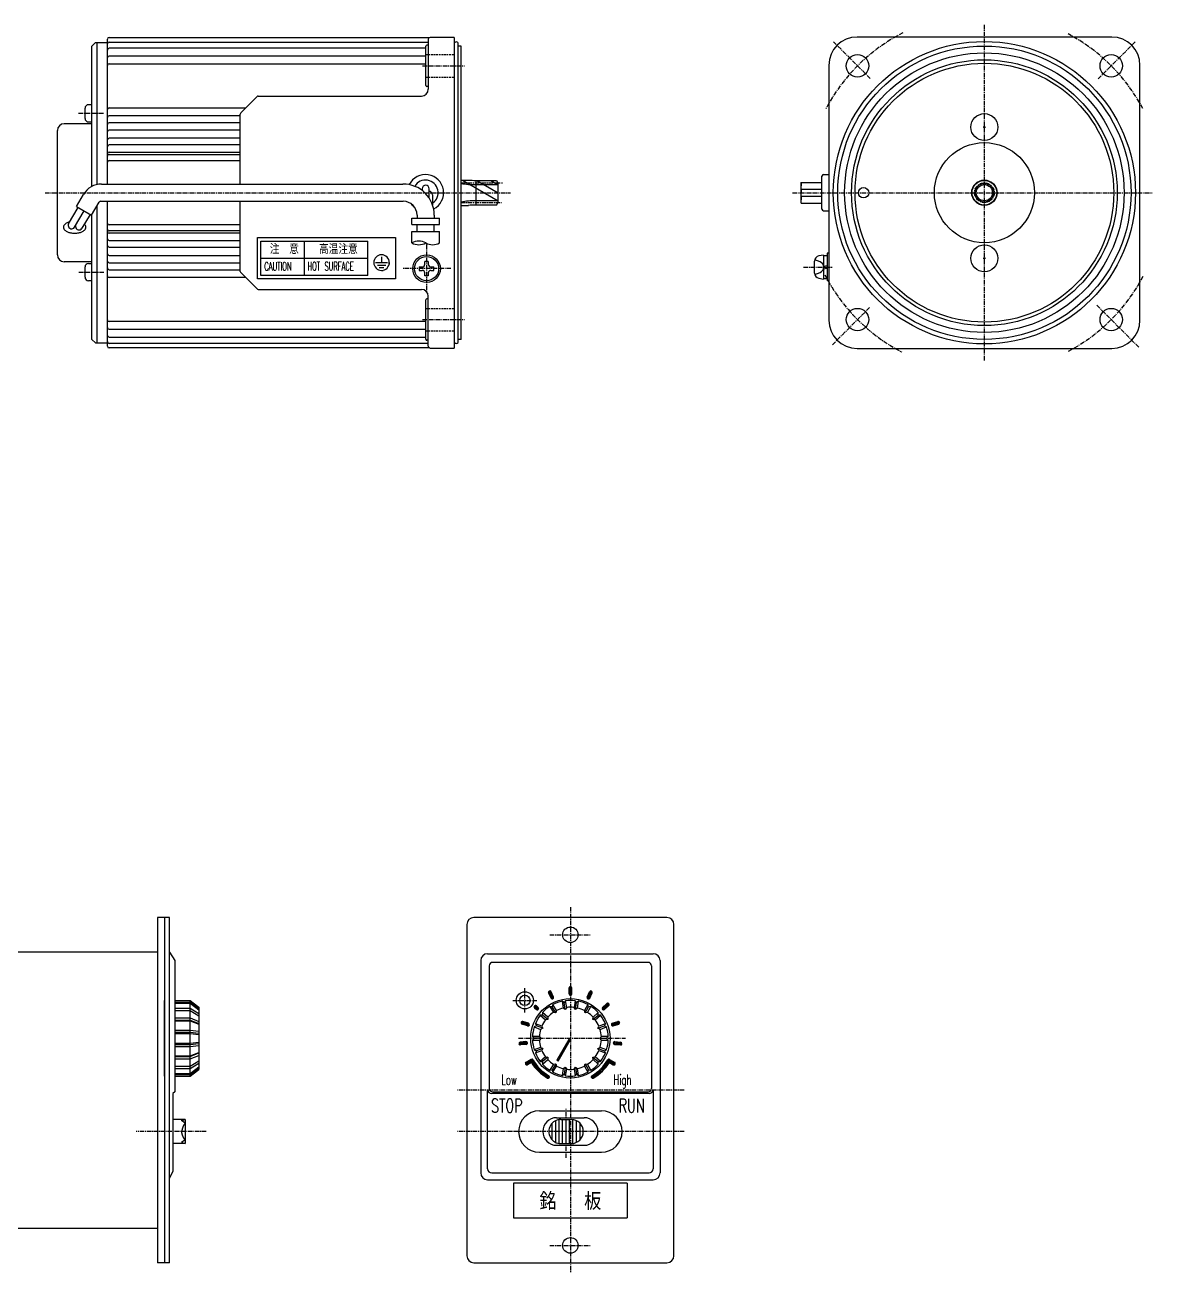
# Model space of a CAD drawing. Extents: x 10 to 602, y 10 to 502.
# Drawn here: x 274.9 to 601.6, y 140.2 to 501.8 of the extents above; entities that cross this region are included whole.
import ezdxf
from ezdxf.enums import TextEntityAlignment as Align

# ---------------------------------------------------------------- set-up
doc = ezdxf.new("R2010")
doc.units = 0
doc.linetypes.add('CENTER', pattern=[2, 1.25, -0.25, 0.25, -0.25])
doc.linetypes.add('DASHED', pattern=[0.75, 0.5, -0.25])
doc.layers.get('0').update_dxf_attribs({"linetype": 'CONTINUOUS'})
doc.layers.add('CENTER', color=1, linetype='CENTER')
doc.styles.get("Standard").update_dxf_attribs({"font": 'txt.shx', "bigfont": 'bigfont.shx'})

msp = doc.modelspace()

# ---------------------------------------------------------------- linework, layer by layer
at = {"color": 7, "linetype": 'CONTINUOUS'}
for p, q in [((295.31, 496.74), (294.31, 495.74)), ((294.31, 455.06), (294.31, 495.74)), ((295.31, 496.74), (298.81, 496.74)), ((295.81, 455.6), (295.81, 496.74)), ((298.81, 455.74), (298.81, 497.72)), ((299.31, 498.22), (392.17, 498.22)), ((299.31, 496.88), (391.81, 496.88)), ((391.11, 484.31), (391.11, 495.71)), ((391.81, 496.01), (391.41, 496.01)), ((391.81, 497.74), (391.81, 483.24)), ((399.31, 498.24), (392.31, 498.24)), ((399.31, 498.24), (399.31, 408.24)), ((400.51, 410.14), (400.51, 496.34)), ((401.31, 495.74), (400.51, 495.74)), ((401.31, 410.74), (401.31, 495.74)), ((589.9, 498.34), (516.1, 498.34)), ((391.11, 495.07), (299.31, 495.07)), ((391.11, 492.82), (299.31, 492.82)), ((299.31, 490.6), (391.11, 490.6)), ((507.9, 490.14), (507.9, 416.34)), ((598.1, 416.34), (598.1, 490.14)), ((342.17, 481.09), (337.46, 476.38)), ((342.52, 481.24), (389.81, 481.24)), ((391.81, 484.01), (391.41, 484.01)), ((292.31, 474.74), (292.31, 477.74)), ((294.31, 478.74), (293.31, 478.74)), ((299.31, 477.82), (338.9, 477.82)), ((293.31, 473.74), (294.31, 473.74)), ((337.31, 475.55), (299.31, 475.55)), ((337.31, 455.74), (337.31, 476.03)), ((284.31, 435.24), (284.31, 471.24)), ((294.31, 473.24), (286.31, 473.24)), ((337.31, 473.53), (299.31, 473.53)), ((337.31, 471.4), (299.31, 471.4)), ((337.31, 469.01), (299.31, 469.01)), ((337.31, 467.06), (299.31, 467.06)), ((299.31, 464.99), (337.31, 464.99)), ((299.31, 464.32), (337.31, 464.32)), ((299.31, 462.56), (337.31, 462.56)), ((297.09, 455.74), (384.48, 455.74)), ((401.31, 456.91), (403.42, 456.91)), ((405.61, 456.81), (405.61, 449.66)), ((405.61, 456.81), (411.61, 456.81)), ((411.61, 456.81), (412.11, 455.94)), ((411.61, 456.81), (411.61, 456.81)), ((412.11, 450.53), (412.11, 455.94)), ((499.9, 456.24), (505.9, 456.24)), ((505.9, 448.49), (505.9, 457.99)), ((506.4, 458.49), (507.9, 458.49)), ((289.86, 449.21), (291.89, 452.74)), ((390.06, 454.4), (390.06, 453.86)), ((392.06, 451.71), (392.06, 454.4)), ((393.06, 452.62), (393.06, 449.7)), ((499.9, 454.24), (505.9, 454.24)), ((499.9, 452.24), (505.9, 452.24)), ((287.57, 444.25), (290.29, 448.96)), ((289.86, 449.21), (294.19, 446.71)), ((294.19, 446.71), (296.37, 450.5)), ((295.81, 409.74), (295.81, 449.53)), ((296.81, 450.75), (384.56, 450.75)), ((298.81, 408.76), (298.81, 450.75)), ((337.31, 430.44), (337.31, 450.75)), ((401.31, 449.56), (403.42, 449.56)), ((411.61, 449.66), (405.61, 449.66)), ((411.61, 449.66), (412.11, 450.53)), ((499.9, 450.24), (505.9, 450.24)), ((289.3, 443.25), (292.02, 447.96)), ((293.76, 446.96), (291.43, 442.94)), ((294.31, 410.74), (294.31, 446.93)), ((387.06, 444.02), (387.06, 445.85)), ((387.06, 445.85), (395.06, 445.85)), ((388.56, 446.75), (388.56, 445.85)), ((393.56, 446.74), (393.56, 445.85)), ((395.06, 444.02), (395.06, 445.85)), ((506.4, 447.99), (507.9, 447.99)), ((337.31, 443.92), (299.31, 443.92)), ((337.31, 442.16), (299.31, 442.16)), ((337.31, 441.49), (299.31, 441.49)), ((387.06, 444.02), (395.06, 444.02)), ((387.06, 438.69), (387.06, 442.02)), ((387.06, 442.02), (395.06, 442.02)), ((388.56, 442.02), (388.56, 444.02)), ((393.56, 442.02), (393.56, 444.02)), ((395.06, 438.69), (395.06, 442.02)), ((299.31, 439.42), (337.31, 439.42)), ((342.31, 440.24), (382.31, 440.24)), ((342.31, 428.24), (342.31, 440.24)), ((343.31, 439.24), (374.31, 439.24)), ((343.31, 429.24), (343.31, 439.24)), ((374.31, 429.24), (374.31, 439.24)), ((382.31, 440.24), (382.31, 428.24)), ((299.31, 437.47), (337.31, 437.47)), ((299.31, 435.07), (337.31, 435.07)), ((378.26, 434.69), (378.26, 432.99)), ((506.4, 435.18), (505.02, 434.91)), ((506.4, 435.18), (506.4, 428.18)), ((506.4, 435.05), (507.4, 435.05)), ((507.9, 435.68), (507.4, 435.68)), ((507.4, 435.68), (507.4, 427.68)), ((507.4, 434.99), (507.4, 431.22)), ((294.31, 433.24), (286.31, 433.24)), ((292.31, 428.74), (292.31, 431.74)), ((293.31, 432.74), (294.31, 432.74)), ((299.31, 432.95), (337.31, 432.95)), ((299.31, 430.93), (337.31, 430.93)), ((376.51, 432.99), (380.01, 432.99)), ((377.06, 432.29), (379.46, 432.29)), ((377.61, 431.59), (378.91, 431.59)), ((389.21, 431.74), (389.21, 430.74)), ((389.21, 431.74), (390.06, 431.74)), ((389.21, 430.74), (390.06, 430.74)), ((390.81, 432.49), (390.81, 433.34)), ((391.81, 433.34), (390.81, 433.34)), ((391.81, 433.34), (391.81, 432.49)), ((392.56, 431.74), (393.41, 431.74)), ((392.56, 430.74), (393.41, 430.74)), ((393.41, 430.74), (393.41, 431.74)), ((503.8, 429.92), (503.8, 433.44)), ((506.4, 431.94), (507.4, 432.13)), ((506.4, 431.22), (507.4, 431.41)), ((294.31, 427.74), (293.31, 427.74)), ((338.9, 428.65), (299.31, 428.65)), ((337.46, 430.09), (342.17, 425.38)), ((382.31, 428.24), (342.31, 428.24)), ((374.31, 429.24), (343.31, 429.24)), ((390.81, 429.14), (390.81, 429.99)), ((391.81, 429.14), (390.81, 429.14)), ((391.81, 429.99), (391.81, 429.14)), ((505.02, 428.44), (506.4, 428.18)), ((507.4, 428.3), (506.4, 428.3)), ((507.9, 427.68), (507.4, 427.68)), ((342.52, 425.24), (389.81, 425.24)), ((391.81, 408.74), (391.81, 423.24)), ((391.11, 410.77), (391.11, 422.17)), ((391.81, 422.47), (391.41, 422.47)), ((391.11, 415.88), (299.31, 415.88)), ((299.31, 413.66), (391.11, 413.66)), ((294.31, 410.74), (295.31, 409.74)), ((295.31, 409.74), (298.81, 409.74)), ((299.31, 411.4), (391.11, 411.4)), ((391.81, 409.59), (299.31, 409.59)), ((391.81, 410.47), (391.41, 410.47)), ((401.31, 410.74), (400.51, 410.74)), ((392.17, 408.26), (299.31, 408.26)), ((392.31, 408.24), (399.31, 408.24)), ((516.1, 408.14), (589.9, 408.14)), ((316.81, 243.24), (313.31, 243.24)), ((313.31, 243.24), (313.31, 143.24)), ((315.31, 243.24), (315.31, 143.24)), ((316.81, 143.24), (316.81, 243.24)), ((461, 243.24), (405, 243.24)), ((403, 241.24), (403, 145.24)), ((463, 145.24), (463, 241.24)), ((313.31, 233.24), (237.31, 233.24)), ((316.81, 233.24), (318.31, 230.74)), ((409, 232.74), (457, 232.74)), ((318.31, 230.74), (318.31, 192.74)), ((407, 230.74), (407, 169.24)), ((409.5, 229.24), (409.5, 193.74)), ((455.5, 230.24), (410.5, 230.24)), ((456.5, 229.24), (456.5, 193.74)), ((459, 230.74), (459, 169.24)), ((426.67, 221.48), (427.16, 221.96)), ((427.39, 219.86), (426.69, 221.41)), ((426.8, 221.18), (427.4, 221.79)), ((426.93, 220.89), (427.53, 221.49)), ((427.06, 220.59), (427.67, 221.2)), ((427.19, 220.3), (427.8, 220.91)), ((427.32, 220.01), (427.93, 220.61)), ((428.12, 220.19), (427.43, 221.74)), ((432.6, 222.91), (433.24, 223.15)), ((432.6, 222.58), (433.4, 222.89)), ((432.6, 221.14), (432.6, 222.84)), ((432.6, 222.26), (433.4, 222.57)), ((432.6, 221.94), (433.4, 222.25)), ((432.6, 221.62), (433.4, 221.93)), ((432.6, 221.3), (433.4, 221.61)), ((432.63, 220.99), (433.4, 221.28)), ((432.87, 220.76), (433.35, 220.94)), ((433.4, 221.14), (433.4, 222.84)), ((437.88, 220.19), (438.57, 221.74)), ((438.08, 220.63), (438.93, 220.58)), ((438.21, 220.92), (439.06, 220.87)), ((438.34, 221.21), (439.19, 221.17)), ((438.47, 221.51), (439.32, 221.46)), ((438.61, 221.8), (439.29, 221.76)), ((438.61, 219.86), (439.3, 221.41)), ((315.31, 197.24), (315.31, 219.24)), ((318.31, 219.24), (322.81, 219.24)), ((318.31, 218.73), (322.81, 218.73)), ((318.31, 218.39), (322.81, 218.39)), ((318.31, 216.98), (322.81, 216.98)), ((322.81, 219.24), (325.31, 217.24)), ((322.81, 197.24), (322.81, 219.24)), ((322.81, 218.73), (325.31, 216.85)), ((322.81, 218.39), (325.31, 216.51)), ((322.81, 216.98), (325.31, 215.44)), ((325.31, 217.24), (325.31, 199.24)), ((422.49, 217.31), (422.92, 217.74)), ((422.62, 217.04), (423.14, 216.57)), ((422.63, 217.03), (423.2, 217.6)), ((422.86, 216.83), (423.42, 217.4)), ((423.08, 216.63), (423.65, 217.2)), ((423.16, 217.64), (423.68, 217.17)), ((427.07, 217.5), (428.07, 215.77)), ((427.75, 217.33), (427.07, 217.5)), ((427.47, 219.74), (428.06, 220.32)), ((427.94, 218), (427.75, 217.33)), ((428.75, 215.6), (427.75, 217.33)), ((427.79, 219.63), (428.15, 219.99)), ((428.94, 216.27), (427.94, 218)), ((430.6, 218.97), (430.95, 217)), ((431.18, 218.58), (430.6, 218.97)), ((431.52, 216.61), (430.95, 217)), ((431.58, 219.15), (431.18, 218.58)), ((431.52, 216.61), (431.18, 218.58)), ((431.93, 217.17), (431.52, 216.61)), ((431.93, 217.17), (431.58, 219.15)), ((434.41, 219.15), (434.07, 217.17)), ((434.47, 216.61), (434.07, 217.17)), ((434.82, 218.58), (434.41, 219.15)), ((434.47, 216.61), (434.82, 218.58)), ((435.05, 217), (434.47, 216.61)), ((435.4, 218.97), (434.82, 218.58)), ((435.05, 217), (435.4, 218.97)), ((438.06, 218), (437.06, 216.27)), ((437.25, 215.6), (438.25, 217.33)), ((437.85, 220.04), (438.67, 219.99)), ((437.92, 215.77), (438.93, 217.5)), ((437.95, 220.33), (438.8, 220.29)), ((437.98, 219.73), (438.48, 219.7)), ((438.25, 217.33), (438.06, 218)), ((438.93, 217.5), (438.25, 217.33)), ((442.23, 217.04), (442.96, 216.67)), ((442.32, 217.17), (443.58, 218.3)), ((442.44, 217.27), (443.2, 216.89)), ((442.68, 217.49), (443.44, 217.1)), ((442.85, 216.57), (444.12, 217.71)), ((442.91, 217.7), (443.68, 217.32)), ((443.15, 217.92), (443.92, 217.53)), ((443.39, 218.13), (444.16, 217.75)), ((443.64, 218.35), (444.25, 218.04)), ((318.31, 216.33), (322.81, 216.33)), ((318.31, 214.17), (322.81, 214.17)), ((318.31, 213.49), (322.81, 213.49)), ((322.81, 216.33), (325.31, 214.8)), ((322.81, 214.17), (325.31, 213.16)), ((322.81, 213.49), (325.31, 212.49)), ((423.35, 216.47), (423.81, 216.93)), ((424.95, 214.99), (424.26, 214.92)), ((424.26, 214.92), (425.79, 213.63)), ((424.9, 215.68), (424.95, 214.99)), ((426.44, 214.4), (424.9, 215.68)), ((426.49, 213.7), (424.95, 214.99)), ((426.49, 213.7), (425.79, 213.63)), ((426.44, 214.4), (426.49, 213.7)), ((428.75, 215.6), (428.07, 215.77)), ((428.94, 216.27), (428.75, 215.6)), ((437.25, 215.6), (437.06, 216.27)), ((437.92, 215.77), (437.25, 215.6)), ((439.51, 213.7), (441.04, 214.99)), ((439.51, 213.7), (439.56, 214.4)), ((440.2, 213.63), (439.51, 213.7)), ((441.09, 215.68), (439.56, 214.4)), ((440.2, 213.63), (441.74, 214.92)), ((441.04, 214.99), (441.09, 215.68)), ((441.74, 214.92), (441.04, 214.99)), ((442.22, 216.71), (442.67, 216.48)), ((318.31, 213.3), (322.81, 213.3)), ((318.31, 210.64), (322.81, 210.64)), ((318.31, 210.06), (322.81, 210.06)), ((322.81, 213.3), (325.31, 212.3)), ((322.81, 210.64), (325.31, 210.29)), ((322.81, 210.06), (325.31, 209.71)), ((418.93, 212.4), (418.89, 213.08)), ((420.61, 211.84), (418.99, 212.37)), ((419.23, 212.29), (419.19, 213.15)), ((420.85, 212.6), (419.24, 213.13)), ((419.54, 212.19), (419.49, 213.05)), ((419.84, 212.09), (419.8, 212.95)), ((420.15, 211.99), (420.1, 212.85)), ((420.45, 211.89), (420.41, 212.75)), ((420.76, 211.83), (420.71, 212.65)), ((421.05, 211.99), (421.02, 212.49)), ((423.13, 211.83), (422.5, 211.53)), ((422.5, 211.53), (424.38, 210.84)), ((422.84, 212.47), (423.13, 211.83)), ((424.73, 211.78), (422.84, 212.47)), ((425.01, 211.14), (423.13, 211.83)), ((425.01, 211.14), (424.38, 210.84)), ((424.73, 211.78), (425.01, 211.14)), ((440.99, 211.14), (442.87, 211.83)), ((440.99, 211.14), (441.27, 211.78)), ((441.61, 210.84), (440.99, 211.14)), ((443.15, 212.47), (441.27, 211.78)), ((441.61, 210.84), (443.5, 211.53)), ((442.87, 211.83), (443.15, 212.47)), ((443.5, 211.53), (442.87, 211.83)), ((444.87, 212.23), (445.19, 211.83)), ((445.01, 212.53), (445.53, 211.89)), ((445.14, 212.6), (446.76, 213.13)), ((445.3, 212.65), (445.84, 211.99)), ((445.39, 211.84), (447.01, 212.37)), ((445.6, 212.75), (446.14, 212.09)), ((445.91, 212.85), (446.45, 212.19)), ((446.21, 212.95), (446.75, 212.29)), ((446.52, 213.05), (447.06, 212.39)), ((446.83, 213.15), (447.26, 212.61)), ((318.31, 209.65), (322.81, 209.65)), ((318.31, 206.82), (322.81, 206.82)), ((318.31, 206.41), (322.81, 206.41)), ((322.81, 209.65), (325.31, 209.31)), ((322.81, 206.82), (325.31, 207.17)), ((322.81, 206.41), (325.31, 206.76)), ((322.81, 205.84), (325.31, 206.18)), ((418.45, 206.31), (418.14, 206.92)), ((418.77, 206.34), (418.38, 207.1)), ((420.13, 207.29), (418.44, 207.11)), ((420.21, 206.49), (418.52, 206.31)), ((419.09, 206.37), (418.7, 207.14)), ((419.41, 206.41), (419.02, 207.17)), ((419.73, 206.44), (419.34, 207.2)), ((420.05, 206.47), (419.66, 207.24)), ((420.36, 206.54), (419.98, 207.27)), ((420.56, 206.8), (420.33, 207.26)), ((422.01, 208.74), (422.5, 208.24)), ((424.01, 208.74), (422.01, 208.74)), ((422.5, 208.24), (422.01, 207.74)), ((422.01, 207.74), (424.01, 207.74)), ((424.5, 208.24), (422.5, 208.24)), ((424.01, 208.74), (424.5, 208.24)), ((424.5, 208.24), (424.01, 207.74)), ((432.53, 207.93), (429.03, 201.87)), ((429.46, 201.62), (432.96, 207.68)), ((432.96, 207.68), (432.53, 207.93)), ((441.5, 208.24), (441.98, 208.74)), ((441.98, 207.74), (441.5, 208.24)), ((441.5, 208.24), (443.5, 208.24)), ((443.99, 208.74), (441.98, 208.74)), ((441.98, 207.74), (443.99, 207.74)), ((443.5, 208.24), (443.99, 208.74)), ((443.99, 207.74), (443.5, 208.24)), ((445.47, 207.06), (445.6, 206.56)), ((445.72, 207.27), (445.93, 206.48)), ((445.79, 206.49), (447.48, 206.31)), ((445.87, 207.29), (447.56, 207.11)), ((446.03, 207.27), (446.25, 206.44)), ((446.35, 207.24), (446.57, 206.41)), ((446.67, 207.2), (446.89, 206.38)), ((446.99, 207.17), (447.21, 206.34)), ((447.31, 207.14), (447.53, 206.31)), ((447.63, 207.1), (447.81, 206.43)), ((318.31, 205.84), (322.81, 205.84)), ((318.31, 203.18), (322.81, 203.18)), ((318.31, 202.99), (322.81, 202.99)), ((322.81, 203.18), (325.31, 204.18)), ((322.81, 202.99), (325.31, 203.99)), ((322.81, 202.31), (325.31, 203.31)), ((424.38, 205.63), (422.5, 204.95)), ((422.5, 204.95), (423.13, 204.65)), ((422.84, 204.01), (424.73, 204.69)), ((423.13, 204.65), (422.84, 204.01)), ((425.01, 205.33), (423.13, 204.65)), ((425.79, 202.84), (424.26, 201.56)), ((424.38, 205.63), (425.01, 205.33)), ((425.01, 205.33), (424.73, 204.69)), ((426.49, 202.77), (424.95, 201.49)), ((425.79, 202.84), (426.49, 202.77)), ((426.49, 202.77), (426.44, 202.08)), ((439.51, 202.77), (440.2, 202.84)), ((439.56, 202.08), (439.51, 202.77)), ((439.51, 202.77), (441.04, 201.49)), ((441.74, 201.56), (440.2, 202.84)), ((440.99, 205.33), (441.61, 205.63)), ((441.27, 204.69), (440.99, 205.33)), ((440.99, 205.33), (442.87, 204.65)), ((441.27, 204.69), (443.15, 204.01)), ((443.5, 204.95), (441.61, 205.63)), ((442.87, 204.65), (443.5, 204.95)), ((443.15, 204.01), (442.87, 204.65)), ((318.31, 202.31), (322.81, 202.31)), ((318.31, 200.14), (322.81, 200.14)), ((318.31, 199.5), (322.81, 199.5)), ((322.81, 200.14), (325.31, 201.68)), ((322.81, 199.5), (325.31, 201.03)), ((322.81, 198.08), (325.31, 199.96)), ((322.81, 197.74), (325.31, 199.62)), ((322.81, 197.24), (325.31, 199.24)), ((419.98, 201.08), (420.23, 201.33)), ((420.03, 200.7), (421.23, 201.91)), ((421.63, 202.13), (420.15, 201.28)), ((420.29, 200.54), (421.92, 202.17)), ((421.69, 201.24), (420.55, 200.59)), ((421.06, 200.88), (422.17, 201.99)), ((421.75, 201.15), (422.33, 201.73)), ((421.91, 200.89), (422.49, 201.47)), ((422.09, 200.64), (422.66, 201.21)), ((422.26, 200.39), (422.83, 200.96)), ((422.44, 200.15), (423.01, 200.72)), ((422.63, 199.91), (423.2, 200.48)), ((422.82, 199.68), (423.39, 200.24)), ((423.02, 199.45), (423.58, 200.02)), ((423.22, 199.23), (423.79, 199.79)), ((423.42, 199.01), (423.99, 199.57)), ((423.64, 198.79), (424.2, 199.36)), ((423.85, 198.58), (424.42, 199.15)), ((424.07, 198.38), (424.64, 198.95)), ((424.26, 201.56), (424.95, 201.49)), ((424.9, 200.79), (426.44, 202.08)), ((424.95, 201.49), (424.9, 200.79)), ((428.07, 200.71), (427.07, 198.97)), ((427.07, 198.97), (427.75, 199.14)), ((428.75, 200.88), (427.75, 199.14)), ((427.75, 199.14), (427.94, 198.47)), ((427.94, 198.47), (428.94, 200.21)), ((428.07, 200.71), (428.75, 200.88)), ((428.75, 200.88), (428.94, 200.21)), ((429.46, 201.62), (429.03, 201.87)), ((430.95, 199.48), (430.6, 197.5)), ((430.95, 199.48), (431.52, 199.87)), ((431.52, 199.87), (431.18, 197.9)), ((431.52, 199.87), (431.93, 199.3)), ((431.58, 197.33), (431.93, 199.3)), ((434.07, 199.3), (434.47, 199.87)), ((434.07, 199.3), (434.41, 197.33)), ((434.47, 199.87), (435.05, 199.48)), ((434.47, 199.87), (434.82, 197.9)), ((435.4, 197.5), (435.05, 199.48)), ((437.06, 200.21), (437.25, 200.88)), ((437.06, 200.21), (438.06, 198.47)), ((437.25, 200.88), (437.92, 200.71)), ((437.25, 200.88), (438.25, 199.14)), ((438.93, 198.97), (437.92, 200.71)), ((438.06, 198.47), (438.25, 199.14)), ((438.25, 199.14), (438.93, 198.97)), ((439.56, 202.08), (441.09, 200.79)), ((441.04, 201.49), (441.74, 201.56)), ((441.09, 200.79), (441.04, 201.49)), ((441.93, 198.38), (441.36, 198.95)), ((442.15, 198.58), (441.58, 199.15)), ((442.36, 198.79), (441.8, 199.36)), ((442.57, 199.01), (442.01, 199.57)), ((442.78, 199.23), (442.21, 199.79)), ((442.98, 199.45), (442.41, 200.02)), ((443.18, 199.68), (442.61, 200.24)), ((443.37, 199.91), (442.8, 200.48)), ((443.55, 200.15), (442.98, 200.72)), ((443.73, 200.39), (443.16, 200.96)), ((443.91, 200.64), (443.34, 201.21)), ((444.08, 200.89), (443.51, 201.47)), ((444.25, 201.15), (443.67, 201.73)), ((444.94, 200.88), (443.83, 201.99)), ((445.7, 200.54), (444.07, 202.17)), ((444.31, 201.24), (445.44, 200.59)), ((444.37, 202.13), (445.84, 201.28)), ((445.97, 200.7), (444.76, 201.91)), ((446.01, 201.08), (445.77, 201.33)), ((318.31, 198.08), (322.81, 198.08)), ((318.31, 197.74), (322.81, 197.74)), ((318.31, 197.24), (322.81, 197.24)), ((424.3, 198.18), (424.86, 198.75)), ((424.53, 197.99), (425.09, 198.55)), ((424.76, 197.8), (425.33, 198.37)), ((425, 197.61), (425.57, 198.18)), ((425.24, 197.43), (425.82, 198.01)), ((425.49, 197.26), (426.07, 197.83)), ((425.75, 197.09), (426.33, 197.67)), ((426.01, 196.92), (426.59, 197.51)), ((426.27, 196.76), (426.84, 197.33)), ((426.6, 196.67), (426.94, 197.01)), ((430.6, 197.5), (431.18, 197.9)), ((431.18, 197.9), (431.58, 197.33)), ((434.41, 197.33), (434.82, 197.9)), ((434.82, 197.9), (435.4, 197.5)), ((439.39, 196.67), (439.05, 197.01)), ((439.72, 196.76), (439.15, 197.33)), ((439.99, 196.92), (439.41, 197.51)), ((440.25, 197.09), (439.67, 197.67)), ((440.5, 197.26), (439.93, 197.83)), ((440.75, 197.43), (440.18, 198.01)), ((441, 197.61), (440.42, 198.18)), ((441.24, 197.8), (440.67, 198.37)), ((441.47, 197.99), (440.9, 198.55)), ((441.7, 198.18), (441.13, 198.75)), ((318.31, 192.74), (317.81, 192.24)), ((317.81, 192.24), (317.81, 169.74)), ((409, 170.44), (409, 193.44)), ((455.8, 192.24), (410.2, 192.24)), ((410.5, 192.74), (455.5, 192.74)), ((457, 193.44), (457, 170.44)), ((321.31, 184.74), (317.81, 184.74)), ((320.31, 184.4), (321.31, 184.74)), ((321.31, 184.74), (321.31, 177.74)), ((424, 187.24), (442, 187.24)), ((429, 185.24), (437, 185.24)), ((429.75, 177.77), (429.75, 184.7)), ((430.25, 184.74), (433.25, 184.74)), ((430.75, 177.74), (430.75, 184.74)), ((431.75, 177.74), (431.75, 184.74)), ((432.75, 177.74), (432.75, 184.74)), ((433.75, 177.77), (433.75, 184.7)), ((321.31, 183.69), (320.31, 184.4)), ((427.75, 178.79), (427.75, 183.69)), ((428.75, 178.08), (428.75, 184.4)), ((434.75, 178.08), (434.75, 184.4)), ((435.75, 183.69), (435.75, 178.79)), ((321.31, 177.74), (317.81, 177.74)), ((321.31, 178.79), (320.31, 178.08)), ((320.31, 178.08), (321.31, 177.74)), ((429, 177.24), (437, 177.24)), ((430.25, 177.74), (433.25, 177.74)), ((424, 175.24), (442, 175.24)), ((317.81, 169.74), (316.81, 167.74)), ((409, 167.24), (457, 167.24)), ((410.2, 169.24), (455.8, 169.24)), ((449.5, 166.24), (416.5, 166.24)), ((416.5, 166.24), (416.5, 156.24)), ((449.5, 166.24), (449.5, 156.24)), ((416.5, 156.24), (449.5, 156.24)), ((237.31, 153.24), (313.31, 153.24)), ((316.81, 143.24), (313.31, 143.24)), ((405, 143.24), (461, 143.24))]:
    msp.add_line(p, q, dxfattribs=at)
at = {"color": 3, "linetype": 'DASHED'}
for p, q in [((391.11, 493.26), (399.31, 493.26)), ((391.11, 486.76), (399.31, 486.76)), ((391.11, 419.72), (399.31, 419.72)), ((391.11, 413.22), (399.31, 413.22))]:
    msp.add_line(p, q, dxfattribs=at)
at = {"color": 3, "linetype": 'CONTINUOUS'}
for p, q in [((401.75, 456.91), (412.11, 450.93)), ((405.93, 456.81), (412.11, 453.24)), ((409.93, 456.81), (412.11, 455.55)), ((405.61, 455.57), (412.11, 455.57)), ((412.11, 450.9), (405.61, 450.9)), ((355.81, 439.24), (355.81, 429.24)), ((343.31, 434.24), (374.31, 434.24)), ((505.36, 433.19), (503.84, 433.78)), ((503.84, 429.58), (505.36, 430.16))]:
    msp.add_line(p, q, dxfattribs=at)
at = {"color": 2, "linetype": 'CONTINUOUS'}
msp.add_line((382.31, 440.24), (382.31, 428.24), dxfattribs=at)
at = {"color": 4, "linetype": 'CONTINUOUS'}
for p, q in [((378.26, 430.74), (378.76, 430.74)), ((380.51, 432.99), (380.51, 432.39))]:
    msp.add_line(p, q, dxfattribs=at)
at = {"color": 7, "linetype": 'CONTINUOUS'}
for points in [[(321.31, 183.69, 0.000539), (321.25, 183.59, 0.001707), (321.18, 183.49, 0.002874), (321.11, 183.38, 0.004042), (321.04, 183.28, 0.005206), (320.98, 183.18, 0.006419), (320.92, 183.07, 0.006862), (320.85, 182.96, 0.007687), (320.8, 182.84, 0.008161), (320.74, 182.73, 0.018752), (320.64, 182.48, 0.007754), (320.6, 182.35, 0.007199), (320.55, 182.22, 0.005162), (320.52, 182.09, 0.004631), (320.48, 181.95, 0.003004), (320.44, 181.81, 0.003159), (320.41, 181.67, 0.001477), (320.38, 181.52, 0.001627), (320.35, 181.38, 0.000401), (320.31, 181.24)], [(321.31, 178.79, -0.000544), (321.25, 178.89, -0.001709), (321.18, 178.99, -0.002875), (321.11, 179.09, -0.004039), (321.04, 179.19, -0.005201), (320.98, 179.3, -0.006324), (320.92, 179.41, -0.006952), (320.85, 179.52, -0.007596), (320.8, 179.63, -0.008255), (320.74, 179.75, -0.01868), (320.64, 179.99, -0.008131), (320.6, 180.12, -0.006828), (320.55, 180.26, -0.005535), (320.52, 180.39, -0.004255), (320.48, 180.52, -0.003458), (320.44, 180.67, -0.002698), (320.41, 180.81, -0.001935), (320.38, 180.95, -0.001171), (320.35, 181.09, -0.000406), (320.31, 181.24)]]:
    msp.add_lwpolyline(points, format="xyb", dxfattribs=at)
for centre, radius in [((553, 453.24), 43.8), ((553, 453.24), 42.5), ((553, 453.24), 40.5), ((516.23, 490.01), 3.25), ((589.77, 490.01), 3.25), ((553, 453.24), 38.5), ((553, 453.24), 37.5), ((553, 472.24), 3.9), ((553, 472.24), 0.2), ((553, 453.24), 14.5), ((553, 453.24), 3.67), ((553, 453.24), 3.57), ((553, 453.24), 2.71), ((518, 453.24), 1.5), ((553, 434.24), 3.9), ((391.31, 431.24), 4), ((391.31, 431.24), 3.5), ((553, 434.24), 0.2), ((516.23, 416.47), 3.25), ((589.77, 416.47), 3.25), ((433, 238.24), 2.25), ((419.8, 219.24), 2.5), ((419.8, 219.24), 1.5), ((433, 208.24), 11.5), ((433, 148.24), 2.25)]:
    msp.add_circle(centre, radius, dxfattribs=at)
at = {"color": 3, "linetype": 'CONTINUOUS'}
msp.add_circle((553, 453.24), 2.34, dxfattribs=at)
at = {"color": 7, "linetype": 'CONTINUOUS'}
for centre, radius, start, end in [((299.31, 497.72), 0.5, 90.0002, 180), ((299.31, 496.38), 0.5, 90, 179.9885), ((391.41, 495.71), 0.3, 90, 180), ((392.31, 497.74), 0.5, 90, 180), ((399.91, 496.34), 0.6, 0, 180), ((516.1, 490.14), 8.2, 90, 180), ((589.9, 490.14), 8.2, 0, 90), ((299.31, 494.57), 0.5, 90, 180), ((299.31, 492.32), 0.5, 90, 180), ((299.31, 490.1), 0.5, 90.0115, 180), ((342.52, 480.74), 0.5, 90, 135), ((389.81, 483.24), 2, 270, 0), ((391.41, 484.31), 0.3, 180, 270), ((293.31, 477.74), 1, 90, 180), ((299.31, 477.32), 0.5, 90, 180), ((293.31, 474.74), 1, 180, 270), ((299.31, 475.05), 0.5, 90, 180), ((337.81, 476.03), 0.5, 135, 180), ((286.31, 471.24), 2, 90, 180), ((299.31, 473.03), 0.5, 90, 180), ((299.31, 470.9), 0.5, 90, 180), ((299.31, 468.51), 0.5, 90, 180), ((299.31, 466.56), 0.5, 90, 180), ((299.31, 464.49), 0.5, 90, 180), ((299.31, 463.82), 0.5, 90, 180), ((299.31, 462.06), 0.5, 90, 180), ((297.09, 449.74), 6, 90, 150), ((384.56, 446.74), 9, 0, 90.561), ((391.01, 453.24), 5.25, 296.7753, 153.6633), ((391.01, 453.24), 3.65, 304.1614, 149.2267), ((405.61, 480.57), 23.76, 264.6894, 270), ((506.4, 457.99), 0.5, 90, 180), ((391.06, 454.4), 1, 0, 180), ((392.06, 452.62), 1, 0, 90), ((296.81, 450.25), 0.5, 90, 150), ((384.56, 446.75), 4, 0, 90), ((391.01, 453.24), 5.25, 217.9103, 232.4621), ((405.61, 425.9), 23.76, 90, 95.3106), ((506.4, 448.49), 0.5, 180, 270), ((290.02, 438.13), 7.04, 107.382, 114.0846), ((287.29, 443.19), 1.22, 129.6027, 176.3346), ((287.25, 443.3), 1.19, 181.3642, 230.3252), ((288.31, 444.39), 2.7, 227.9419, 246.4162), ((288.25, 442.2), 2.6, 114.9941, 131.9393), ((289.01, 445.92), 4.39, 246.0435, 258.1104), ((288.44, 443.75), 1, 150, 180), ((288.44, 443.75), 1, 180, 330), ((289.3, 447.21), 5.71, 257.9086, 270.1778), ((289.33, 447.21), 5.71, 269.8222, 282.0914), ((290.56, 443.44), 1, 150, 180), ((290.56, 443.44), 1, 180, 330), ((289.62, 445.92), 4.39, 281.8896, 293.9565), ((290.32, 444.39), 2.7, 293.5838, 312.0581), ((291.34, 443.19), 1.22, 3.6654, 50.3973), ((291.38, 443.3), 1.19, 309.6748, 358.6358), ((299.31, 444.42), 0.5, 180, 270), ((299.31, 442.66), 0.5, 180, 270), ((299.31, 441.99), 0.5, 180, 270), ((299.31, 439.92), 0.5, 180, 270), ((299.31, 437.97), 0.5, 180, 270), ((286.31, 435.24), 2, 180, 270), ((299.31, 435.57), 0.5, 180, 270), ((378.26, 432.99), 2.25, 90, 180), ((378.26, 432.99), 2.25, 0, 90), ((505.3, 433.44), 1.5, 100.8863, 180), ((293.31, 431.74), 1, 90, 180), ((299.31, 433.45), 0.5, 180, 270), ((299.31, 431.43), 0.5, 180, 270), ((337.81, 430.44), 0.5, 180, 225), ((378.26, 432.99), 2.25, 180, 270), ((378.26, 432.99), 2.25, 270, 0), ((390.06, 432.49), 0.75, 270, 0), ((390.06, 429.99), 0.75, 0, 90), ((392.56, 432.49), 0.75, 180, 270), ((392.56, 429.99), 0.75, 90, 180), ((293.31, 428.74), 1, 180, 270), ((299.31, 429.15), 0.5, 180, 270), ((505.3, 429.92), 1.5, 180, 259.1133), ((342.52, 425.74), 0.5, 225, 270), ((389.81, 423.24), 2, 0, 90), ((391.41, 422.17), 0.3, 90, 180), ((299.31, 416.38), 0.5, 180, 269.9885), ((516.1, 416.34), 8.2, 180, 270), ((589.9, 416.34), 8.2, 270, 0), ((299.31, 414.16), 0.5, 180, 270), ((299.31, 411.9), 0.5, 180, 270), ((299.31, 410.09), 0.5, 180.0115, 270), ((299.31, 408.76), 0.5, 180, 269.9998), ((391.41, 410.77), 0.3, 180, 270), ((392.31, 408.74), 0.5, 180, 270), ((399.91, 410.14), 0.6, 179.9905, 0), ((405, 241.24), 2, 90, 180), ((461, 241.24), 2, 0, 90), ((409, 230.74), 2, 90, 180), ((457, 230.74), 2, 0, 89.9971), ((410.5, 229.24), 1, 90, 180), ((455.5, 229.24), 1, 0, 90), ((427.06, 221.58), 0.4, 24.0018, 203.9959), ((433, 222.84), 0.4, 359.9857, 180.0143), ((433, 221.14), 0.4, 180, 0), ((438.94, 221.58), 0.4, 335.9852, 156.0172), ((422.89, 217.34), 0.4, 47.9894, 228.0096), ((423.41, 216.87), 0.4, 227.9989, 48), ((433, 208.24), 11, 122.6045, 137.3944), ((427.75, 220.02), 0.4, 204.0148, 23.9887), ((433, 208.24), 11, 102.6049, 117.3941), ((433, 208.24), 9, 103.1839, 116.8145), ((433, 208.24), 11, 82.6045, 97.394), ((433, 208.24), 9, 83.1842, 96.8145), ((433, 208.24), 9, 63.1844, 76.8149), ((433, 208.24), 11, 62.6047, 77.3946), ((438.25, 220.02), 0.4, 156.0172, 335.9852), ((433, 208.24), 11, 42.6053, 57.3943), ((442.59, 216.87), 0.4, 132.0011, 311.9904), ((443.85, 218.01), 0.4, 311.9904, 132.0106), ((433, 208.24), 11, 142.6047, 157.3939), ((433, 208.24), 9, 143.1842, 156.8144), ((433, 208.24), 9, 123.1844, 136.8145), ((433, 208.24), 9, 43.1847, 56.8151), ((433, 208.24), 9, 23.1848, 36.8149), ((433, 208.24), 11, 22.6054, 37.3945), ((419.11, 212.75), 0.4, 71.9863, 252.018), ((420.73, 212.22), 0.4, 252.0136, 71.9863), ((433, 208.24), 11, 162.6046, 177.3942), ((433, 208.24), 9, 163.1845, 176.8146), ((433, 208.24), 9, 3.1847, 16.8147), ((433, 208.24), 11, 2.6053, 17.3947), ((445.27, 212.22), 0.4, 108.0001, 288.0001), ((446.88, 212.75), 0.4, 288.0001, 108.0137), ((418.48, 206.71), 0.4, 95.9985, 276.0113), ((420.17, 206.89), 0.4, 275.997, 95.9985), ((433, 208.24), 11, 182.6047, 197.3942), ((433, 208.24), 9, 183.1841, 196.8147), ((433, 208.24), 9, 343.1847, 356.8146), ((433, 208.24), 11, 342.6051, 357.3947), ((445.83, 206.89), 0.4, 84.0015, 264.0015), ((447.52, 206.71), 0.4, 264.003, 84.0015), ((433, 208.24), 11, 202.6047, 217.3945), ((433, 208.24), 9, 203.1842, 216.8149), ((433, 208.24), 9, 323.1842, 336.8144), ((433, 208.24), 11, 322.6047, 337.3941), ((420.35, 200.94), 0.4, 119.9936, 300.0007), ((421.83, 201.79), 0.4, 30.0007, 120.0007), ((433, 208.24), 13.3, 211.7245, 240.0001), ((433, 208.24), 12.5, 210, 240), ((433, 208.24), 11, 222.6045, 237.3943), ((433, 208.24), 9, 223.1842, 236.8142), ((433, 208.24), 9, 243.1844, 256.8149), ((433, 208.24), 9, 263.1842, 276.8145), ((433, 208.24), 9, 283.1845, 296.815), ((433, 208.24), 9, 303.1844, 316.8144), ((433, 208.24), 11, 302.6049, 317.3944), ((433, 208.24), 12.5, 300, 330.0002), ((433, 208.24), 13.3, 299.9999, 328.2758), ((444.17, 201.79), 0.4, 59.9993, 149.9993), ((445.64, 200.94), 0.4, 239.9993, 60.0064), ((426.55, 197.07), 0.4, 240.0064, 59.9993), ((433, 208.24), 11, 242.6052, 257.3946), ((433, 208.24), 11, 262.605, 277.3945), ((433, 208.24), 11, 282.6049, 297.3941), ((439.45, 197.07), 0.4, 120.0007, 299.9936), ((410.2, 193.44), 1.2, 180, 270), ((410.5, 193.74), 1, 180, 270), ((455.5, 193.74), 1, 270, 0), ((455.8, 193.44), 1.2, 270.0048, 0), ((424, 181.24), 6, 90, 270), ((429, 181.24), 4, 90, 270), ((430.25, 181.24), 3.5, 89.9984, 270), ((433.25, 181.24), 3.5, 270.0016, 90), ((437, 181.24), 4, 270, 90), ((442, 181.24), 6, 270, 90), ((410.2, 170.44), 1.2, 180, 270), ((455.8, 170.44), 1.2, 270.0048, 0), ((409, 169.24), 2, 180, 270), ((457, 169.24), 2, 270, 0), ((405, 145.24), 2, 180, 270), ((461, 145.24), 2, 270, 0)]:
    msp.add_arc(centre, radius, start, end, dxfattribs=at)
at = {"color": 3, "linetype": 'CONTINUOUS'}
for centre, radius, start, end in [((405.61, 480.57), 25, 260.0959, 270), ((500.76, 455.74), 1, 150, 210), ((499.03, 455.74), 1, 330, 30), ((500.76, 454.74), 1, 150, 210), ((500.76, 453.74), 1, 150, 210), ((500.76, 452.74), 1, 150, 210), ((500.76, 451.74), 1, 150, 210), ((499.03, 453.74), 1, 330, 30), ((499.03, 451.74), 1, 330, 30), ((405.61, 425.9), 25, 90, 99.9041), ((500.76, 450.74), 1, 150, 210), ((389.06, 435.23), 4, 60, 120), ((389.06, 442.16), 4, 240, 300), ((393.06, 442.16), 4, 240, 300), ((504.79, 431.68), 1.63, 290.8412, 69.1604)]:
    msp.add_arc(centre, radius, start, end, dxfattribs=at)
at = {"color": 7, "linetype": 'CONTINUOUS'}
msp.add_solid([(429.03, 201.87), (432.53, 207.93), (429.46, 201.62), (432.96, 207.68)], dxfattribs=at)
at = {"layer": 'CENTER', "color": 1, "linetype": 'CENTER'}
for p, q in [((553, 404.64), (553, 501.84)), ((519.93, 486.31), (509.26, 496.98)), ((586, 486.24), (596.67, 496.91)), ((390.11, 490.01), (402.31, 490.01)), ((290.46, 476.24), (297.81, 476.24)), ((401.31, 456.1), (413.44, 456.1)), ((280.81, 453.24), (415.61, 453.24)), ((497.4, 453.24), (601.6, 453.24)), ((401.31, 450.38), (413.22, 450.38)), ((391.31, 438.24), (391.31, 424.24)), ((398.31, 431.24), (384.31, 431.24)), ((500.61, 431.68), (508.91, 431.68)), ((290.5, 430.24), (297.81, 430.24)), ((519.72, 419.96), (508.78, 409.02)), ((597.77, 408.46), (585.49, 420.75)), ((390.11, 416.47), (402.31, 416.47)), ((433, 246.24), (433, 140.24)), ((427, 238.24), (439, 238.24)), ((419.8, 215.74), (419.8, 222.74)), ((416.3, 219.24), (423.3, 219.24)), ((417.98, 208.24), (449.02, 208.24)), ((466, 193.24), (400, 193.24)), ((431.75, 173.61), (431.75, 187.77)), ((327.46, 181.24), (307.11, 181.24)), ((466, 181.24), (400, 181.24)), ((427, 148.24), (439, 148.24))]:
    msp.add_line(p, q, dxfattribs=at)
msp.add_circle((553, 453.24), 2.86, dxfattribs=at)
for start, end in [(117.0431, 152.29), (27.9456, 62.2184), (207.2141, 242.6598), (297.942, 332.2346)]:
    msp.add_arc((553, 453.24), 52, start, end, dxfattribs=at)

# ---------------------------------------------------------------- texts
at = {"color": 3, "linetype": 'CONTINUOUS'}
for s, height, width, p in [('注\u3000意', 2.5, 0.9, (345.86, 435.52)), ('高温注意', 2.5, 0.9, (360.13, 435.5)), ('CAUTION', 2.5, 0.54, (344.29, 430.66)), ('HOT SURFACE', 2.5, 0.54, (356.8, 430.68)), ('Low', 3, 0.6, (413, 194.74)), ('High', 3, 0.6, (445.5, 194.74)), ('STOP', 4, 0.675, (410, 186.74)), ('RUN', 4, 0.675, (447, 186.74))]:
    msp.add_text(s, height=height, dxfattribs=dict(at, width=width)).set_placement(p)
at = {"color": 3, "linetype": 'CONTINUOUS', "width": 0.9}
msp.add_text('銘  板', height=5, dxfattribs=at).set_placement((433, 161.02), align=Align.MIDDLE_CENTER)

doc.saveas('drawing.dxf')
